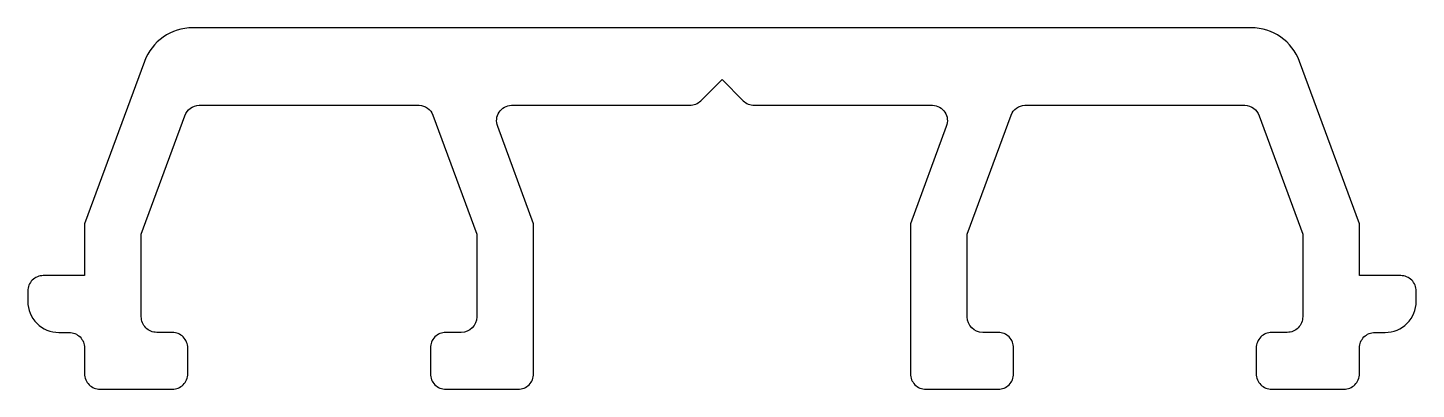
# Model space of a CAD drawing. Extents: x 948 to 974.9, y -9.1 to -2.1.
import ezdxf

# ---------------------------------------------------------------- set-up
doc = ezdxf.new("R2010")
doc.units = 0
doc.header["$LTSCALE"] = 15
doc.layers.get('0').update_dxf_attribs({"linetype": 'CONTINUOUS'})

msp = doc.modelspace()

# ---------------------------------------------------------------- linework, layer by layer
msp.add_lwpolyline([(961.004, -3.507), (961.416, -3.094), (961.828, -3.507, 0.200654), (962.04, -3.594), (965.494, -3.594, -0.51749), (965.762, -4.004), (965.066, -5.894), (965.066, -8.795, 0.414703), (965.366, -9.094), (966.766, -9.094, 0.414703), (967.066, -8.795), (967.066, -8.295, 0.414703), (966.766, -7.995), (966.467, -7.995, -0.413597), (966.166, -7.694), (966.166, -6.091), (967.016, -3.784, -0.298191), (967.284, -3.594), (971.548, -3.594, -0.310496), (971.821, -3.797), (972.666, -6.091), (972.666, -7.691, -0.41686), (972.366, -7.994), (972.066, -7.995, 0.414214), (971.766, -8.295), (971.766, -8.795, 0.414214), (972.066, -9.095), (973.466, -9.095, 0.414242), (973.766, -8.795), (973.766, -8.295, -0.414214), (974.066, -7.995), (974.266, -7.994, 0.414214), (974.866, -7.394), (974.866, -7.194, 0.414214), (974.566, -6.894), (973.766, -6.894), (973.766, -5.894), (972.607, -2.749, 0.31422), (971.669, -2.094), (951.163, -2.094, 0.31422), (950.225, -2.749), (949.066, -5.894), (949.066, -6.894), (948.266, -6.894, 0.414214), (947.966, -7.194), (947.966, -7.394, 0.414214), (948.566, -7.994), (948.766, -7.995, -0.414214), (949.066, -8.295), (949.066, -8.795, 0.414242), (949.366, -9.095), (950.766, -9.095, 0.414214), (951.066, -8.795), (951.066, -8.295, 0.414214), (950.766, -7.995), (950.466, -7.994, -0.41686), (950.166, -7.691), (950.166, -6.091), (951.011, -3.797, -0.310496), (951.284, -3.594), (955.548, -3.594, -0.298191), (955.816, -3.784), (956.666, -6.091), (956.666, -7.694, -0.413597), (956.364, -7.995), (956.066, -7.995, 0.414703), (955.766, -8.295), (955.766, -8.795, 0.414703), (956.066, -9.094), (957.466, -9.094, 0.414703), (957.766, -8.795), (957.766, -5.894), (957.07, -4.004, -0.51749), (957.338, -3.594), (960.792, -3.594, 0.200654)], format="xyb", close=True)

doc.saveas('drawing.dxf')
